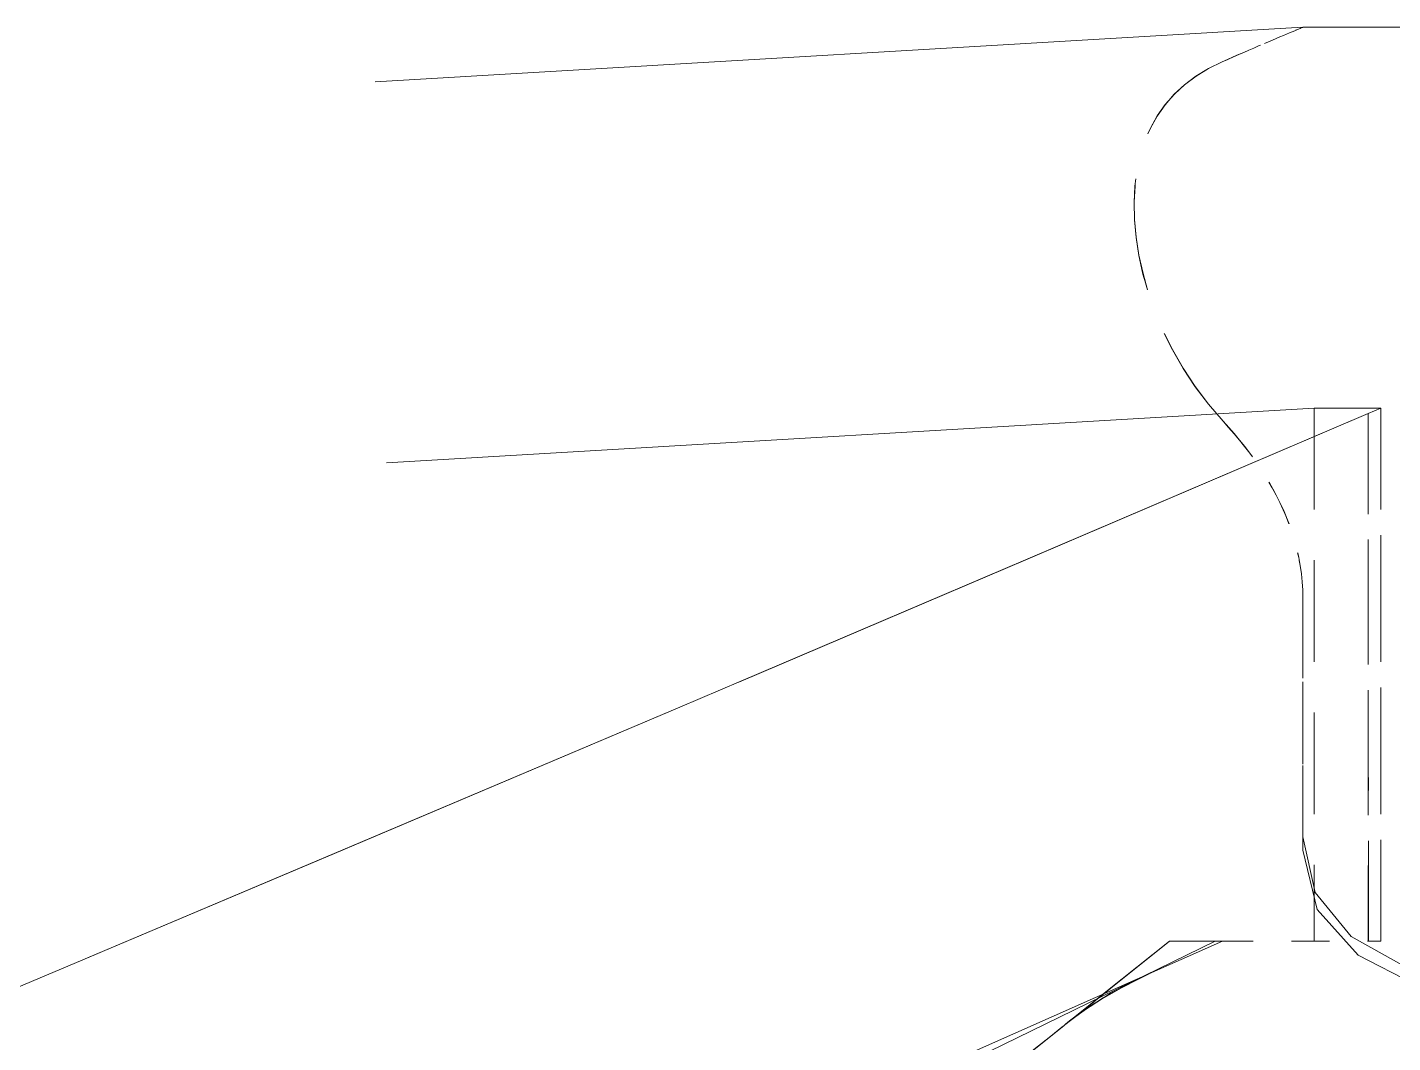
# Model space of a CAD drawing. Header units: millimetres. Extents: x -116965 to 323937, y 291661 to 566926.
# Drawn here: x -25155.691 to -25152.105, y 325254.781 to 325257.448 of the extents above; entities that cross this region are included whole.
import ezdxf

# ---------------------------------------------------------------- set-up
doc = ezdxf.new("R2010")
doc.units = ezdxf.units.MM
doc.linetypes.add('DASHED', pattern=[0.75, 0.5, -0.25])
doc.layers.add('Hidden Edges(Schneider)', color=7, linetype='DASHED', lineweight=18)

msp = doc.modelspace()

# ---------------------------------------------------------------- linework, layer by layer
at = {"layer": 'Hidden Edges(Schneider)', "ltscale": 6.483926}
for p, q in [((-25169.341223, 325256.447879), (-25152.341223, 325257.447879)), ((-25169.311836, 325255.447879), (-25152.311837, 325256.447879))]:
    msp.add_line(p, q, dxfattribs=at)
at = {"layer": 'Hidden Edges(Schneider)'}
for p, q in [((-25152.341262, 325257.447879), (-25152.341278, 325257.447879)), ((-25152.169832, 325256.433425), (-25152.169813, 325256.433434)), ((-25152.136339, 325256.44787), (-25152.136318, 325256.447879)), ((-25152.136316, 325256.447873), (-25152.136301, 325256.447879)), ((-25152.136344, 325255.047879), (-25152.136319, 325255.047879))]:
    msp.add_line(p, q, dxfattribs=at)
at = {"layer": 'Hidden Edges(Schneider)', "ltscale": 2.917918}
msp.add_line((-25152.341262, 325257.447879), (-25152.341238, 325257.447879), dxfattribs=at)
at = {"layer": 'Hidden Edges(Schneider)', "ltscale": 12.088975}
msp.add_line((-25152.341238, 325257.447879), (-25152.341208, 325257.447879), dxfattribs=at)
at = {"layer": 'Hidden Edges(Schneider)', "ltscale": 7.2553}
msp.add_line((-25133.285917, 325257.447879), (-25152.341208, 325257.447879), dxfattribs=at)
at = {"layer": 'Hidden Edges(Schneider)', "ltscale": 4.950457}
msp.add_line((-25152.136343, 325256.447879), (-25152.311901, 325256.447879), dxfattribs=at)
at = {"layer": 'Hidden Edges(Schneider)', "ltscale": 0.532957}
for p, q in [((-25152.311836, 325256.447879), (-25152.311836, 325255.047879)), ((-25152.136416, 325256.447879), (-25152.136416, 325255.047879)), ((-25152.1364, 325255.047879), (-25152.1364, 325256.447879)), ((-25152.136375, 325255.047879), (-25152.136375, 325256.447879)), ((-25152.136359, 325256.447879), (-25152.136359, 325255.047879)), ((-25152.136344, 325256.447879), (-25152.136344, 325255.047879)), ((-25152.136319, 325256.447879), (-25152.136319, 325255.047879)), ((-25152.136302, 325255.047879), (-25152.136302, 325256.447879))]:
    msp.add_line(p, q, dxfattribs=at)
at = {"layer": 'Hidden Edges(Schneider)', "ltscale": 0.013789}
msp.add_line((-25152.169838, 325256.433434), (-25152.136343, 325256.447879), dxfattribs=at)
at = {"layer": 'Hidden Edges(Schneider)', "ltscale": 0.013691}
for p, q in [((-25152.169658, 325256.433536), (-25152.136399, 325256.447879)), ((-25152.169633, 325256.433536), (-25152.136374, 325256.447879))]:
    msp.add_line(p, q, dxfattribs=at)
at = {"layer": 'Hidden Edges(Schneider)', "ltscale": 0.000343446}
msp.add_line((-25152.136318, 325256.447879), (-25152.136344, 325256.447879), dxfattribs=at)
at = {"layer": 'Hidden Edges(Schneider)', "ltscale": 0.000197079}
for p, q in [((-25152.136318, 325256.447879), (-25152.136301, 325256.447879)), ((-25152.136318, 325255.047879), (-25152.136301, 325255.047879))]:
    msp.add_line(p, q, dxfattribs=at)
at = {"layer": 'Hidden Edges(Schneider)', "ltscale": 0.238113}
for p, q in [((-25152.341284, 325255.947879), (-25152.341284, 325255.322246)), ((-25152.341223, 325255.947879), (-25152.341223, 325255.322246)), ((-25152.341206, 325255.947879), (-25152.341206, 325255.322246)), ((-25152.341179, 325255.947879), (-25152.341179, 325255.322246))]:
    msp.add_line(p, q, dxfattribs=at)
at = {"layer": 'Hidden Edges(Schneider)', "ltscale": 0.251373}
for p, q in [((-25152.341266, 325255.28742), (-25152.341266, 325255.947879)), ((-25152.34124, 325255.28742), (-25152.34124, 325255.947879)), ((-25152.341161, 325255.28742), (-25152.341161, 325255.947879))]:
    msp.add_line(p, q, dxfattribs=at)
at = {"layer": 'Hidden Edges(Schneider)', "ltscale": 0.01316}
msp.add_line((-25152.341223, 325255.28742), (-25152.341223, 325255.322246), dxfattribs=at)
at = {"layer": 'Hidden Edges(Schneider)', "ltscale": 4.705429}
msp.add_line((-25152.571586, 325255.047879), (-25152.692166, 325255.047879), dxfattribs=at)
at = {"layer": 'Hidden Edges(Schneider)', "ltscale": 0.162718}
msp.add_line((-25152.571586, 325255.047879), (-25152.168565, 325255.047879), dxfattribs=at)
at = {"layer": 'Hidden Edges(Schneider)', "ltscale": 0.012168}
msp.add_line((-25152.168564, 325255.047879), (-25152.136344, 325255.047879), dxfattribs=at)
at = {"layer": 'Hidden Edges(Schneider)', "ltscale": 0.381086}
msp.add_line((-25152.745352, 325254.962557), (-25152.778923, 325254.94699), dxfattribs=at)
at = {"layer": 'Hidden Edges(Schneider)', "ltscale": 0.219248, "flags": 128}
for points in [[(-25152.553116, 325257.357106), (-25152.538399, 325257.363628), (-25152.524015, 325257.369976), (-25152.509986, 325257.376142), (-25152.496339, 325257.382117), (-25152.483095, 325257.387892), (-25152.470277, 325257.393459), (-25152.457889, 325257.398815), (-25152.445935, 325257.40396), (-25152.43445, 325257.408881), (-25152.423468, 325257.413568), (-25152.413021, 325257.418008), (-25152.403143, 325257.422189), (-25152.393869, 325257.426099), (-25152.385228, 325257.429726), (-25152.37726, 325257.43306), (-25152.369993, 325257.436086), (-25152.363465, 325257.438793), (-25152.357705, 325257.441171), (-25152.352753, 325257.443204), (-25152.348662, 325257.444877), (-25152.34545, 325257.446185), (-25152.343135, 325257.447124), (-25152.341733, 325257.44769), (-25152.341261, 325257.447879)], [(-25152.553092, 325257.357106), (-25152.538374, 325257.363628), (-25152.52399, 325257.369976), (-25152.509962, 325257.376142), (-25152.496314, 325257.382117), (-25152.48307, 325257.387892), (-25152.470253, 325257.393459), (-25152.457865, 325257.398815), (-25152.44591, 325257.40396), (-25152.434426, 325257.408881), (-25152.423444, 325257.413568), (-25152.412997, 325257.418008), (-25152.403119, 325257.422189), (-25152.393844, 325257.426099), (-25152.385204, 325257.429726), (-25152.377236, 325257.43306), (-25152.369969, 325257.436086), (-25152.363441, 325257.438793), (-25152.357681, 325257.441171), (-25152.352729, 325257.443204), (-25152.348638, 325257.444877), (-25152.345426, 325257.446185), (-25152.343111, 325257.447124), (-25152.341709, 325257.44769), (-25152.341237, 325257.447879)], [(-25152.553019, 325257.357106), (-25152.538301, 325257.363628), (-25152.523918, 325257.369976), (-25152.509889, 325257.376142), (-25152.496242, 325257.382117), (-25152.482998, 325257.387892), (-25152.470181, 325257.393459), (-25152.457793, 325257.398815), (-25152.445838, 325257.40396), (-25152.434354, 325257.408881), (-25152.423372, 325257.413568), (-25152.412925, 325257.418008), (-25152.403047, 325257.422189), (-25152.393773, 325257.426099), (-25152.385133, 325257.429726), (-25152.377165, 325257.43306), (-25152.369898, 325257.436086), (-25152.36337, 325257.438793), (-25152.35761, 325257.441171), (-25152.352658, 325257.443204), (-25152.348567, 325257.444877), (-25152.345356, 325257.446185), (-25152.343041, 325257.447124), (-25152.341639, 325257.44769), (-25152.341167, 325257.447879)]]:
    msp.add_lwpolyline(points, dxfattribs=at)
at = {"layer": 'Hidden Edges(Schneider)', "ltscale": 0.21928, "flags": 128}
for points in [[(-25152.341207, 325257.447879), (-25152.341665, 325257.447695), (-25152.343026, 325257.447145), (-25152.345279, 325257.446232), (-25152.348409, 325257.444958), (-25152.352403, 325257.443326), (-25152.357221, 325257.441346), (-25152.362826, 325257.439034), (-25152.36918, 325257.436402), (-25152.376252, 325257.433458), (-25152.384012, 325257.430216), (-25152.392428, 325257.426687), (-25152.401464, 325257.42288), (-25152.411094, 325257.418808), (-25152.421282, 325257.414482), (-25152.431996, 325257.409913), (-25152.443204, 325257.405111), (-25152.454937, 325257.400065), (-25152.467256, 325257.394743), (-25152.480157, 325257.389146), (-25152.49363, 325257.383277), (-25152.50767, 325257.377134), (-25152.522268, 325257.370721), (-25152.537418, 325257.364037), (-25152.55311, 325257.357083)], [(-25152.341183, 325257.447879), (-25152.341641, 325257.447695), (-25152.343002, 325257.447145), (-25152.345255, 325257.446232), (-25152.348385, 325257.444958), (-25152.352379, 325257.443326), (-25152.357197, 325257.441346), (-25152.362802, 325257.439034), (-25152.369156, 325257.436402), (-25152.376228, 325257.433458), (-25152.383988, 325257.430216), (-25152.392404, 325257.426687), (-25152.40144, 325257.42288), (-25152.41107, 325257.418808), (-25152.421257, 325257.414482), (-25152.431972, 325257.409913), (-25152.44318, 325257.405111), (-25152.454912, 325257.400065), (-25152.467231, 325257.394743), (-25152.480132, 325257.389146), (-25152.493605, 325257.383277), (-25152.507645, 325257.377134), (-25152.522244, 325257.370721), (-25152.537393, 325257.364037), (-25152.553085, 325257.357083)]]:
    msp.add_lwpolyline(points, dxfattribs=at)
at = {"layer": 'Hidden Edges(Schneider)', "ltscale": 0.219257, "flags": 128}
msp.add_lwpolyline([(-25152.341222, 325257.447879), (-25152.34168, 325257.447695), (-25152.343041, 325257.447146), (-25152.345294, 325257.446233), (-25152.348425, 325257.444959), (-25152.352416, 325257.443327), (-25152.357234, 325257.441348), (-25152.362837, 325257.439036), (-25152.369188, 325257.436403), (-25152.37626, 325257.433461), (-25152.38402, 325257.430219), (-25152.392434, 325257.42669), (-25152.40147, 325257.422885), (-25152.411098, 325257.418814), (-25152.421283, 325257.414488), (-25152.431995, 325257.40992), (-25152.443203, 325257.405119), (-25152.454933, 325257.400074), (-25152.46725, 325257.394752), (-25152.480148, 325257.389157), (-25152.493619, 325257.383288), (-25152.507657, 325257.377147), (-25152.522251, 325257.370735), (-25152.537397, 325257.364052), (-25152.553088, 325257.3571)], dxfattribs=at)
at = {"layer": 'Hidden Edges(Schneider)', "ltscale": 0.557454, "flags": 128}
for points in [[(-25152.550848, 325256.4132), (-25152.58941, 325256.457851), (-25152.624395, 325256.504165), (-25152.655859, 325256.551879), (-25152.68385, 325256.600728), (-25152.708414, 325256.650447), (-25152.729504, 325256.700499), (-25152.747075, 325256.750349), (-25152.761204, 325256.799743), (-25152.771957, 325256.848436), (-25152.779407, 325256.896175), (-25152.783617, 325256.942668), (-25152.784616, 325256.98753), (-25152.782422, 325257.030613), (-25152.777055, 325257.071795), (-25152.768534, 325257.11095), (-25152.756878, 325257.147956), (-25152.742115, 325257.182657), (-25152.724269, 325257.214915), (-25152.703328, 325257.244729), (-25152.679283, 325257.272101), (-25152.652201, 325257.296975), (-25152.622163, 325257.319354), (-25152.589158, 325257.339352), (-25152.553183, 325257.357083)], [(-25152.550787, 325256.4132), (-25152.589349, 325256.457851), (-25152.624334, 325256.504165), (-25152.655799, 325256.551879), (-25152.683789, 325256.600728), (-25152.708353, 325256.650447), (-25152.729444, 325256.700499), (-25152.747015, 325256.750349), (-25152.761144, 325256.799743), (-25152.771896, 325256.848436), (-25152.779347, 325256.896175), (-25152.783557, 325256.942668), (-25152.784556, 325256.98753), (-25152.782363, 325257.030613), (-25152.776996, 325257.071795), (-25152.768475, 325257.11095), (-25152.756819, 325257.147956), (-25152.742056, 325257.182657), (-25152.72421, 325257.214915), (-25152.70327, 325257.244729), (-25152.679226, 325257.272101), (-25152.652144, 325257.296975), (-25152.622105, 325257.319354), (-25152.589101, 325257.339352), (-25152.553126, 325257.357083)], [(-25152.55077, 325256.4132), (-25152.589332, 325256.457851), (-25152.624318, 325256.504165), (-25152.655782, 325256.551879), (-25152.683772, 325256.600728), (-25152.708336, 325256.650447), (-25152.729427, 325256.700499), (-25152.746998, 325256.750349), (-25152.761127, 325256.799743), (-25152.77188, 325256.848436), (-25152.779331, 325256.896175), (-25152.783541, 325256.942668), (-25152.78454, 325256.98753), (-25152.782347, 325257.030613), (-25152.77698, 325257.071795), (-25152.768459, 325257.11095), (-25152.756803, 325257.147956), (-25152.74204, 325257.182657), (-25152.724194, 325257.214915), (-25152.703254, 325257.244729), (-25152.67921, 325257.272101), (-25152.652128, 325257.296975), (-25152.622089, 325257.319354), (-25152.589085, 325257.339352), (-25152.55311, 325257.357083)], [(-25152.550744, 325256.4132), (-25152.589306, 325256.457851), (-25152.624291, 325256.504165), (-25152.655755, 325256.551879), (-25152.683746, 325256.600728), (-25152.70831, 325256.650447), (-25152.729401, 325256.700499), (-25152.746972, 325256.750349), (-25152.761101, 325256.799743), (-25152.771854, 325256.848436), (-25152.779305, 325256.896175), (-25152.783515, 325256.942668), (-25152.784514, 325256.98753), (-25152.782321, 325257.030613), (-25152.776954, 325257.071795), (-25152.768433, 325257.11095), (-25152.756777, 325257.147956), (-25152.742014, 325257.182657), (-25152.724169, 325257.214915), (-25152.703229, 325257.244729), (-25152.679184, 325257.272101), (-25152.652103, 325257.296975), (-25152.622064, 325257.319354), (-25152.58906, 325257.339352), (-25152.553085, 325257.357083)]]:
    msp.add_lwpolyline(points, dxfattribs=at)
at = {"layer": 'Hidden Edges(Schneider)', "ltscale": 0.557305, "flags": 128}
for points in [[(-25152.553116, 325257.357106), (-25152.589084, 325257.339373), (-25152.622029, 325257.319407), (-25152.651963, 325257.29712), (-25152.678895, 325257.272428), (-25152.702839, 325257.245243), (-25152.723808, 325257.21548), (-25152.741721, 325257.183227), (-25152.75651, 325257.148637), (-25152.768174, 325257.111787), (-25152.776704, 325257.072756), (-25152.782102, 325257.031621), (-25152.78436, 325256.988464), (-25152.783459, 325256.943564), (-25152.779347, 325256.897212), (-25152.771963, 325256.849625), (-25152.761253, 325256.801021), (-25152.74716, 325256.751618), (-25152.729625, 325256.701649), (-25152.708632, 325256.6516), (-25152.684118, 325256.601842), (-25152.656011, 325256.552673), (-25152.624411, 325256.504664), (-25152.589356, 325256.458197), (-25152.550816, 325256.413516)], [(-25152.553092, 325257.357106), (-25152.589059, 325257.339373), (-25152.622004, 325257.319407), (-25152.651938, 325257.29712), (-25152.678869, 325257.272428), (-25152.702814, 325257.245243), (-25152.723783, 325257.21548), (-25152.741695, 325257.183227), (-25152.756484, 325257.148637), (-25152.768148, 325257.111787), (-25152.776679, 325257.072756), (-25152.782077, 325257.031621), (-25152.784334, 325256.988464), (-25152.783433, 325256.943564), (-25152.779321, 325256.897212), (-25152.771937, 325256.849625), (-25152.761227, 325256.801021), (-25152.747134, 325256.751618), (-25152.729599, 325256.701649), (-25152.708606, 325256.6516), (-25152.684092, 325256.601842), (-25152.655984, 325256.552673), (-25152.624385, 325256.504664), (-25152.58933, 325256.458197), (-25152.55079, 325256.413516)]]:
    msp.add_lwpolyline(points, dxfattribs=at)
at = {"layer": 'Hidden Edges(Schneider)', "ltscale": 0.557273, "flags": 128}
msp.add_lwpolyline([(-25152.553126, 325257.357083), (-25152.589089, 325257.339348), (-25152.622027, 325257.31938), (-25152.651955, 325257.297092), (-25152.678882, 325257.272398), (-25152.702822, 325257.245212), (-25152.723788, 325257.215448), (-25152.741694, 325257.183195), (-25152.75648, 325257.148605), (-25152.768139, 325257.111755), (-25152.776667, 325257.072724), (-25152.782063, 325257.03159), (-25152.784318, 325256.988433), (-25152.783415, 325256.943536), (-25152.779299, 325256.897185), (-25152.771916, 325256.8496), (-25152.761206, 325256.800999), (-25152.747111, 325256.751598), (-25152.729577, 325256.701632), (-25152.708582, 325256.651585), (-25152.684068, 325256.60183), (-25152.655963, 325256.552666), (-25152.624363, 325256.504658), (-25152.589313, 325256.458195), (-25152.550773, 325256.413516)], dxfattribs=at)
at = {"layer": 'Hidden Edges(Schneider)', "ltscale": 0.557264, "flags": 128}
msp.add_lwpolyline([(-25152.553083, 325257.357077), (-25152.589044, 325257.339342), (-25152.621981, 325257.319373), (-25152.651907, 325257.297085), (-25152.678831, 325257.27239), (-25152.702771, 325257.245204), (-25152.723735, 325257.21544), (-25152.74164, 325257.183186), (-25152.756424, 325257.148596), (-25152.768082, 325257.111746), (-25152.77661, 325257.072715), (-25152.782003, 325257.031581), (-25152.784259, 325256.988426), (-25152.783355, 325256.943528), (-25152.779239, 325256.897178), (-25152.771855, 325256.849594), (-25152.761143, 325256.800993), (-25152.747048, 325256.751593), (-25152.729514, 325256.701627), (-25152.708519, 325256.651582), (-25152.684007, 325256.601827), (-25152.6559, 325256.552663), (-25152.624302, 325256.504657), (-25152.58925, 325256.458194), (-25152.550712, 325256.413516)], dxfattribs=at)
at = {"layer": 'Hidden Edges(Schneider)', "ltscale": 7.309569, "flags": 128}
for points in [[(-25168.961305, 325249.300721), (-25168.328788, 325249.578902), (-25167.711915, 325249.848841), (-25167.107708, 325250.111929), (-25166.513174, 325250.369553), (-25165.925316, 325250.623091), (-25165.341132, 325250.87391), (-25164.757615, 325251.123369), (-25164.171757, 325251.372825), (-25163.580549, 325251.623626), (-25162.980977, 325251.877125), (-25162.370033, 325252.134675), (-25161.744705, 325252.397635), (-25161.101987, 325252.667377), (-25160.438879, 325252.945282), (-25159.7447, 325253.235971), (-25159.006429, 325253.545068), (-25158.229236, 325253.870627), (-25157.418728, 325254.210555), (-25156.580521, 325254.562772), (-25155.720225, 325254.925181), (-25154.84344, 325255.295654), (-25153.955751, 325255.672016), (-25153.062727, 325256.052039), (-25152.169911, 325256.433434)], [(-25168.961265, 325249.300721), (-25168.328748, 325249.578902), (-25167.711873, 325249.848841), (-25167.107665, 325250.111929), (-25166.51313, 325250.369553), (-25165.92527, 325250.623091), (-25165.341085, 325250.87391), (-25164.757567, 325251.123369), (-25164.171708, 325251.372825), (-25163.580499, 325251.623626), (-25162.980926, 325251.877125), (-25162.369981, 325252.134675), (-25161.744651, 325252.397635), (-25161.101932, 325252.667377), (-25160.438823, 325252.945282), (-25159.744643, 325253.235971), (-25159.00637, 325253.545068), (-25158.229175, 325253.870627), (-25157.418666, 325254.210555), (-25156.580457, 325254.562772), (-25155.720159, 325254.925181), (-25154.843372, 325255.295654), (-25153.955682, 325255.672016), (-25153.062656, 325256.052039), (-25152.169838, 325256.433434)]]:
    msp.add_lwpolyline(points, dxfattribs=at)
at = {"layer": 'Hidden Edges(Schneider)', "ltscale": 7.309675, "flags": 128}
for points in [[(-25152.169658, 325256.433536), (-25153.069554, 325256.049153), (-25153.97777, 325255.662765), (-25154.884976, 325255.278303), (-25155.781798, 325254.899614), (-25156.658841, 325254.530459), (-25157.506683, 325254.174536), (-25158.315892, 325253.835501), (-25159.077033, 325253.516998), (-25159.780688, 325253.222698), (-25160.418491, 325252.955897), (-25161.031214, 325252.699397), (-25161.644209, 325252.442449), (-25162.257719, 325252.184797), (-25162.871989, 325251.926185), (-25163.487261, 325251.666354), (-25164.103782, 325251.405052), (-25164.721698, 325251.142076), (-25165.335625, 325250.879601), (-25165.943721, 325250.618344), (-25166.54783, 325250.357458), (-25167.149798, 325250.096098), (-25167.75147, 325249.833421), (-25168.354693, 325249.56858), (-25168.961296, 325249.300721)], [(-25152.169633, 325256.433536), (-25153.06953, 325256.049153), (-25153.977747, 325255.662765), (-25154.884953, 325255.278303), (-25155.781776, 325254.899614), (-25156.65882, 325254.530459), (-25157.506662, 325254.174536), (-25158.315871, 325253.835501), (-25159.077012, 325253.516998), (-25159.780669, 325253.222698), (-25160.418472, 325252.955897), (-25161.031195, 325252.699397), (-25161.644191, 325252.442449), (-25162.257701, 325252.184797), (-25162.871972, 325251.926185), (-25163.487244, 325251.666354), (-25164.103766, 325251.405052), (-25164.721682, 325251.142076), (-25165.33561, 325250.879601), (-25165.943705, 325250.618344), (-25166.547815, 325250.357458), (-25167.149783, 325250.096098), (-25167.751456, 325249.833421), (-25168.354679, 325249.56858), (-25168.961282, 325249.300721)]]:
    msp.add_lwpolyline(points, dxfattribs=at)
at = {"layer": 'Hidden Edges(Schneider)', "ltscale": 7.309578, "flags": 128}
msp.add_lwpolyline([(-25152.16984, 325256.433441), (-25153.069729, 325256.049061), (-25153.977939, 325255.662676), (-25154.885136, 325255.27822), (-25155.781945, 325254.899536), (-25156.658975, 325254.530388), (-25157.506804, 325254.174471), (-25158.315996, 325253.835443), (-25159.077121, 325253.516947), (-25159.780761, 325253.222654), (-25160.418548, 325252.95586), (-25161.031267, 325252.699363), (-25161.644255, 325252.442417), (-25162.257761, 325252.184768), (-25162.872025, 325251.926158), (-25163.487291, 325251.66633), (-25164.103808, 325251.40503), (-25164.721717, 325251.142057), (-25165.335638, 325250.879585), (-25165.943727, 325250.618331), (-25166.547829, 325250.357447), (-25167.149793, 325250.09609), (-25167.751459, 325249.833416), (-25168.354675, 325249.568577), (-25168.961274, 325249.300721)], dxfattribs=at)
at = {"layer": 'Hidden Edges(Schneider)', "ltscale": 7.309566, "flags": 128}
msp.add_lwpolyline([(-25152.169811, 325256.433429), (-25153.069702, 325256.049049), (-25153.977911, 325255.662666), (-25154.885107, 325255.27821), (-25155.781918, 325254.899526), (-25156.658947, 325254.530379), (-25157.506774, 325254.174463), (-25158.315965, 325253.835436), (-25159.077092, 325253.516941), (-25159.78073, 325253.222649), (-25160.418515, 325252.955856), (-25161.031233, 325252.699359), (-25161.644223, 325252.442413), (-25162.257727, 325252.184764), (-25162.871992, 325251.926154), (-25163.487258, 325251.666327), (-25164.103774, 325251.405028), (-25164.721684, 325251.142054), (-25165.335606, 325250.879583), (-25165.943696, 325250.618329), (-25166.547797, 325250.357445), (-25167.149762, 325250.096089), (-25167.751429, 325249.833415), (-25168.354646, 325249.568577), (-25168.961243, 325249.300721)], dxfattribs=at)
at = {"layer": 'Hidden Edges(Schneider)', "ltscale": 0.527458, "flags": 128}
for points in [[(-25152.168638, 325255.047879), (-25152.168771, 325255.105157), (-25152.1689, 325255.162487), (-25152.169019, 325255.219872), (-25152.169134, 325255.277311), (-25152.169241, 325255.334806), (-25152.169339, 325255.392357), (-25152.169432, 325255.449967), (-25152.169517, 325255.507635), (-25152.169596, 325255.565363), (-25152.169668, 325255.623151), (-25152.169732, 325255.681), (-25152.169789, 325255.738912), (-25152.169839, 325255.796887), (-25152.169882, 325255.854926), (-25152.169918, 325255.913031), (-25152.169947, 325255.971126), (-25152.169968, 325256.02915), (-25152.16998, 325256.087104), (-25152.169987, 325256.144991), (-25152.169985, 325256.20281), (-25152.169978, 325256.260563), (-25152.169963, 325256.318251), (-25152.169939, 325256.375874), (-25152.169911, 325256.433434)], [(-25152.168581, 325255.047879), (-25152.168714, 325255.105157), (-25152.168843, 325255.162487), (-25152.168962, 325255.219872), (-25152.169077, 325255.277311), (-25152.169184, 325255.334806), (-25152.169282, 325255.392357), (-25152.169375, 325255.449967), (-25152.16946, 325255.507635), (-25152.169539, 325255.565363), (-25152.169611, 325255.623151), (-25152.169675, 325255.681), (-25152.169732, 325255.738912), (-25152.169782, 325255.796887), (-25152.169825, 325255.854926), (-25152.169861, 325255.913031), (-25152.16989, 325255.971126), (-25152.169911, 325256.02915), (-25152.169923, 325256.087104), (-25152.16993, 325256.144991), (-25152.169928, 325256.20281), (-25152.169921, 325256.260563), (-25152.169906, 325256.318251), (-25152.169882, 325256.375874), (-25152.169854, 325256.433434)], [(-25152.168565, 325255.047879), (-25152.168698, 325255.105157), (-25152.168827, 325255.162487), (-25152.168946, 325255.219872), (-25152.169061, 325255.277311), (-25152.169168, 325255.334806), (-25152.169266, 325255.392357), (-25152.169359, 325255.449967), (-25152.169445, 325255.507635), (-25152.169523, 325255.565363), (-25152.169595, 325255.623151), (-25152.169659, 325255.681), (-25152.169717, 325255.738912), (-25152.169767, 325255.796887), (-25152.169809, 325255.854926), (-25152.169845, 325255.913031), (-25152.169874, 325255.971126), (-25152.169895, 325256.02915), (-25152.169907, 325256.087104), (-25152.169914, 325256.144991), (-25152.169912, 325256.20281), (-25152.169905, 325256.260563), (-25152.169891, 325256.318251), (-25152.169867, 325256.375874), (-25152.169838, 325256.433434)], [(-25152.16854, 325255.047879), (-25152.168674, 325255.105157), (-25152.168802, 325255.162487), (-25152.168922, 325255.219872), (-25152.169036, 325255.277311), (-25152.169143, 325255.334806), (-25152.169241, 325255.392357), (-25152.169334, 325255.449967), (-25152.16942, 325255.507635), (-25152.169499, 325255.565363), (-25152.16957, 325255.623151), (-25152.169635, 325255.681), (-25152.169692, 325255.738912), (-25152.169742, 325255.796887), (-25152.169785, 325255.854926), (-25152.16982, 325255.913031), (-25152.169849, 325255.971126), (-25152.169871, 325256.02915), (-25152.169882, 325256.087104), (-25152.16989, 325256.144991), (-25152.169887, 325256.20281), (-25152.16988, 325256.260563), (-25152.169866, 325256.318251), (-25152.169842, 325256.375874), (-25152.169813, 325256.433434)]]:
    msp.add_lwpolyline(points, dxfattribs=at)
at = {"layer": 'Hidden Edges(Schneider)', "ltscale": 0.527496, "flags": 128}
for points in [[(-25152.169658, 325256.433536), (-25152.169703, 325256.375774), (-25152.169746, 325256.317982), (-25152.169785, 325256.260159), (-25152.16982, 325256.202305), (-25152.169851, 325256.144418), (-25152.16988, 325256.086498), (-25152.169904, 325256.028558), (-25152.169923, 325255.970644), (-25152.169939, 325255.912761), (-25152.169954, 325255.854907), (-25152.169963, 325255.797084), (-25152.169968, 325255.739289), (-25152.16997, 325255.681523), (-25152.169968, 325255.623786), (-25152.169963, 325255.566076), (-25152.169954, 325255.508395), (-25152.169942, 325255.45074), (-25152.169925, 325255.393112), (-25152.169906, 325255.33551), (-25152.169882, 325255.277934), (-25152.169856, 325255.220383), (-25152.169825, 325255.162857), (-25152.169789, 325255.105356), (-25152.169754, 325255.047879)], [(-25152.169633, 325256.433536), (-25152.169679, 325256.375774), (-25152.169722, 325256.317982), (-25152.16976, 325256.260159), (-25152.169795, 325256.202305), (-25152.169826, 325256.144418), (-25152.169855, 325256.086498), (-25152.169879, 325256.028558), (-25152.169898, 325255.970644), (-25152.169915, 325255.912761), (-25152.169929, 325255.854907), (-25152.169939, 325255.797084), (-25152.169943, 325255.739289), (-25152.169946, 325255.681523), (-25152.169943, 325255.623786), (-25152.169939, 325255.566076), (-25152.169929, 325255.508395), (-25152.169917, 325255.45074), (-25152.1699, 325255.393112), (-25152.169881, 325255.33551), (-25152.169857, 325255.277934), (-25152.169831, 325255.220383), (-25152.1698, 325255.162857), (-25152.169765, 325255.105356), (-25152.169729, 325255.047879)], [(-25152.169618, 325256.433536), (-25152.169663, 325256.375774), (-25152.169706, 325256.317982), (-25152.169744, 325256.260159), (-25152.16978, 325256.202305), (-25152.169811, 325256.144418), (-25152.16984, 325256.086498), (-25152.169863, 325256.028558), (-25152.169882, 325255.970644), (-25152.169899, 325255.912761), (-25152.169913, 325255.854907), (-25152.169923, 325255.797084), (-25152.169928, 325255.739289), (-25152.16993, 325255.681523), (-25152.169928, 325255.623786), (-25152.169923, 325255.566076), (-25152.169913, 325255.508395), (-25152.169902, 325255.45074), (-25152.169885, 325255.393112), (-25152.169866, 325255.33551), (-25152.169842, 325255.277934), (-25152.169816, 325255.220383), (-25152.169785, 325255.162857), (-25152.169749, 325255.105356), (-25152.169713, 325255.047879)], [(-25152.169561, 325256.433536), (-25152.169606, 325256.375774), (-25152.169649, 325256.317982), (-25152.169687, 325256.260159), (-25152.169723, 325256.202305), (-25152.169754, 325256.144418), (-25152.169782, 325256.086498), (-25152.169806, 325256.028558), (-25152.169825, 325255.970644), (-25152.169842, 325255.912761), (-25152.169856, 325255.854907), (-25152.169866, 325255.797084), (-25152.169871, 325255.739289), (-25152.169873, 325255.681523), (-25152.169871, 325255.623786), (-25152.169866, 325255.566076), (-25152.169856, 325255.508395), (-25152.169844, 325255.45074), (-25152.169828, 325255.393112), (-25152.169809, 325255.33551), (-25152.169785, 325255.277934), (-25152.169759, 325255.220383), (-25152.169728, 325255.162857), (-25152.169692, 325255.105356), (-25152.169656, 325255.047879)]]:
    msp.add_lwpolyline(points, dxfattribs=at)
at = {"layer": 'Hidden Edges(Schneider)', "ltscale": 0.201338, "flags": 128}
for points in [[(-25152.550848, 325256.4132), (-25152.536212, 325256.397036), (-25152.521897, 325256.380586), (-25152.507928, 325256.363852), (-25152.494333, 325256.346836), (-25152.481135, 325256.329539), (-25152.468363, 325256.311962), (-25152.456039, 325256.294107), (-25152.444187, 325256.275966), (-25152.43281, 325256.257504), (-25152.421938, 325256.238718), (-25152.411602, 325256.219614), (-25152.401842, 325256.200193), (-25152.392682, 325256.18046), (-25152.38416, 325256.160416), (-25152.376312, 325256.140067), (-25152.369164, 325256.119415), (-25152.362753, 325256.098464), (-25152.357124, 325256.077273), (-25152.352329, 325256.055967), (-25152.348383, 325256.034553), (-25152.345293, 325256.013034), (-25152.343074, 325255.991413), (-25152.341734, 325255.969693), (-25152.341283, 325255.947879)], [(-25152.550787, 325256.4132), (-25152.536151, 325256.397036), (-25152.521836, 325256.380586), (-25152.507867, 325256.363852), (-25152.494272, 325256.346836), (-25152.481073, 325256.329539), (-25152.468301, 325256.311962), (-25152.455978, 325256.294107), (-25152.444126, 325256.275966), (-25152.432748, 325256.257504), (-25152.421877, 325256.238718), (-25152.411541, 325256.219614), (-25152.40178, 325256.200193), (-25152.39262, 325256.18046), (-25152.384099, 325256.160416), (-25152.37625, 325256.140067), (-25152.369103, 325256.119415), (-25152.362691, 325256.098464), (-25152.357062, 325256.077273), (-25152.352268, 325256.055967), (-25152.348322, 325256.034553), (-25152.345232, 325256.013034), (-25152.343012, 325255.991413), (-25152.341672, 325255.969693), (-25152.341222, 325255.947879)], [(-25152.55077, 325256.4132), (-25152.536134, 325256.397036), (-25152.521819, 325256.380586), (-25152.50785, 325256.363852), (-25152.494256, 325256.346836), (-25152.481057, 325256.329539), (-25152.468285, 325256.311962), (-25152.455961, 325256.294107), (-25152.444109, 325256.275966), (-25152.432732, 325256.257504), (-25152.42186, 325256.238718), (-25152.411524, 325256.219614), (-25152.401763, 325256.200193), (-25152.392603, 325256.18046), (-25152.384082, 325256.160416), (-25152.376233, 325256.140067), (-25152.369086, 325256.119415), (-25152.362675, 325256.098464), (-25152.357046, 325256.077273), (-25152.352251, 325256.055967), (-25152.348305, 325256.034553), (-25152.345215, 325256.013034), (-25152.342996, 325255.991413), (-25152.341656, 325255.969693), (-25152.341205, 325255.947879)], [(-25152.550744, 325256.4132), (-25152.536107, 325256.397036), (-25152.521793, 325256.380586), (-25152.507824, 325256.363852), (-25152.494229, 325256.346836), (-25152.48103, 325256.329539), (-25152.468258, 325256.311962), (-25152.455934, 325256.294107), (-25152.444082, 325256.275966), (-25152.432705, 325256.257504), (-25152.421833, 325256.238718), (-25152.411498, 325256.219614), (-25152.401737, 325256.200193), (-25152.392577, 325256.18046), (-25152.384056, 325256.160416), (-25152.376207, 325256.140067), (-25152.369059, 325256.119415), (-25152.362648, 325256.098464), (-25152.357019, 325256.077273), (-25152.352224, 325256.055967), (-25152.348278, 325256.034553), (-25152.345189, 325256.013034), (-25152.342969, 325255.991413), (-25152.341629, 325255.969693), (-25152.341178, 325255.947879)]]:
    msp.add_lwpolyline(points, dxfattribs=at)
at = {"layer": 'Hidden Edges(Schneider)', "ltscale": 0.201444, "flags": 128}
for points in [[(-25152.341265, 325255.947879), (-25152.341711, 325255.969572), (-25152.343042, 325255.991223), (-25152.345252, 325256.012831), (-25152.348339, 325256.034391), (-25152.352297, 325256.0559), (-25152.35712, 325256.077341), (-25152.362749, 325256.098546), (-25152.369148, 325256.119463), (-25152.376282, 325256.140087), (-25152.384116, 325256.160416), (-25152.392623, 325256.180446), (-25152.401766, 325256.200174), (-25152.411515, 325256.219597), (-25152.421839, 325256.23871), (-25152.432704, 325256.257511), (-25152.444079, 325256.275996), (-25152.45593, 325256.294166), (-25152.468257, 325256.312051), (-25152.481033, 325256.32966), (-25152.494239, 325256.346992), (-25152.507846, 325256.364044), (-25152.521827, 325256.380817), (-25152.53616, 325256.397308), (-25152.550816, 325256.413516)], [(-25152.341239, 325255.947879), (-25152.341685, 325255.969572), (-25152.343015, 325255.991223), (-25152.345225, 325256.012831), (-25152.348313, 325256.034391), (-25152.35227, 325256.0559), (-25152.357094, 325256.077341), (-25152.362723, 325256.098546), (-25152.369122, 325256.119463), (-25152.376255, 325256.140087), (-25152.38409, 325256.160416), (-25152.392596, 325256.180446), (-25152.40174, 325256.200174), (-25152.411489, 325256.219597), (-25152.421812, 325256.23871), (-25152.432677, 325256.257511), (-25152.444052, 325256.275996), (-25152.455904, 325256.294166), (-25152.46823, 325256.312051), (-25152.481007, 325256.32966), (-25152.494213, 325256.346992), (-25152.507819, 325256.364044), (-25152.5218, 325256.380817), (-25152.536134, 325256.397308), (-25152.55079, 325256.413516)], [(-25152.341222, 325255.947879), (-25152.341668, 325255.969572), (-25152.342998, 325255.991223), (-25152.345208, 325256.012831), (-25152.348296, 325256.034391), (-25152.352254, 325256.0559), (-25152.357077, 325256.077341), (-25152.362706, 325256.098546), (-25152.369105, 325256.119463), (-25152.376238, 325256.140087), (-25152.384073, 325256.160416), (-25152.39258, 325256.180446), (-25152.401723, 325256.200174), (-25152.411472, 325256.219597), (-25152.421796, 325256.23871), (-25152.43266, 325256.257511), (-25152.444035, 325256.275996), (-25152.455887, 325256.294166), (-25152.468213, 325256.312051), (-25152.48099, 325256.32966), (-25152.494196, 325256.346992), (-25152.507803, 325256.364044), (-25152.521783, 325256.380817), (-25152.536117, 325256.397308), (-25152.550773, 325256.413516)], [(-25152.34116, 325255.947879), (-25152.341606, 325255.969572), (-25152.342937, 325255.991223), (-25152.345147, 325256.012831), (-25152.348234, 325256.034391), (-25152.352192, 325256.0559), (-25152.357015, 325256.077341), (-25152.362644, 325256.098546), (-25152.369044, 325256.119463), (-25152.376177, 325256.140087), (-25152.384012, 325256.160416), (-25152.392518, 325256.180446), (-25152.401662, 325256.200174), (-25152.411411, 325256.219597), (-25152.421734, 325256.23871), (-25152.432599, 325256.257511), (-25152.443974, 325256.275996), (-25152.455826, 325256.294166), (-25152.468152, 325256.312051), (-25152.480929, 325256.32966), (-25152.494135, 325256.346992), (-25152.507741, 325256.364044), (-25152.521722, 325256.380817), (-25152.536056, 325256.397308), (-25152.550712, 325256.413516)]]:
    msp.add_lwpolyline(points, dxfattribs=at)
at = {"layer": 'Hidden Edges(Schneider)', "ltscale": 1.288667, "flags": 128}
for points in [[(-25149.253379, 325255.547879), (-25149.389833, 325255.489197), (-25149.525996, 325255.43289), (-25149.661644, 325255.379038), (-25149.796566, 325255.327721), (-25149.930542, 325255.27902), (-25150.063354, 325255.233016), (-25150.194784, 325255.189787), (-25150.324617, 325255.149415), (-25150.452636, 325255.11198), (-25150.578624, 325255.077561), (-25150.702361, 325255.046239), (-25150.82363, 325255.018095), (-25150.942217, 325254.993208), (-25151.057902, 325254.971659), (-25151.173483, 325254.953085), (-25151.307858, 325254.935667), (-25151.458336, 325254.9223), (-25151.617621, 325254.916687), (-25151.778406, 325254.92253), (-25151.93339, 325254.943531), (-25152.081738, 325254.985951), (-25152.214757, 325255.060265), (-25152.30945, 325255.175928), (-25152.341283, 325255.322246)], [(-25149.253317, 325255.547879), (-25149.389772, 325255.489197), (-25149.525935, 325255.43289), (-25149.661583, 325255.379038), (-25149.796504, 325255.327721), (-25149.930481, 325255.27902), (-25150.063292, 325255.233016), (-25150.194723, 325255.189787), (-25150.324556, 325255.149415), (-25150.452575, 325255.11198), (-25150.578562, 325255.077561), (-25150.702299, 325255.046239), (-25150.823568, 325255.018095), (-25150.942155, 325254.993208), (-25151.057841, 325254.971659), (-25151.173421, 325254.953085), (-25151.307797, 325254.935667), (-25151.458274, 325254.9223), (-25151.61756, 325254.916687), (-25151.778344, 325254.92253), (-25151.933328, 325254.943531), (-25152.081677, 325254.985951), (-25152.214696, 325255.060265), (-25152.309388, 325255.175928), (-25152.341222, 325255.322246)], [(-25149.253301, 325255.547879), (-25149.389755, 325255.489197), (-25149.525918, 325255.43289), (-25149.661566, 325255.379038), (-25149.796487, 325255.327721), (-25149.930464, 325255.27902), (-25150.063275, 325255.233016), (-25150.194706, 325255.189787), (-25150.324539, 325255.149415), (-25150.452558, 325255.11198), (-25150.578545, 325255.077561), (-25150.702282, 325255.046239), (-25150.823552, 325255.018095), (-25150.942139, 325254.993208), (-25151.057824, 325254.971659), (-25151.173405, 325254.953085), (-25151.30778, 325254.935667), (-25151.458258, 325254.9223), (-25151.617543, 325254.916687), (-25151.778327, 325254.92253), (-25151.933311, 325254.943531), (-25152.08166, 325254.985951), (-25152.214679, 325255.060265), (-25152.309371, 325255.175928), (-25152.341205, 325255.322246)], [(-25149.253274, 325255.547879), (-25149.389728, 325255.489197), (-25149.525891, 325255.43289), (-25149.661539, 325255.379038), (-25149.796461, 325255.327721), (-25149.930438, 325255.27902), (-25150.063249, 325255.233016), (-25150.194679, 325255.189787), (-25150.324512, 325255.149415), (-25150.452531, 325255.11198), (-25150.578519, 325255.077561), (-25150.702256, 325255.046239), (-25150.823525, 325255.018095), (-25150.942112, 325254.993208), (-25151.057797, 325254.971659), (-25151.173378, 325254.953085), (-25151.307753, 325254.935667), (-25151.458231, 325254.9223), (-25151.617516, 325254.916687), (-25151.778301, 325254.92253), (-25151.933285, 325254.943531), (-25152.081634, 325254.985951), (-25152.214652, 325255.060265), (-25152.309345, 325255.175928), (-25152.341178, 325255.322246)]]:
    msp.add_lwpolyline(points, dxfattribs=at)
at = {"layer": 'Hidden Edges(Schneider)', "ltscale": 1.424246, "flags": 128}
for points in [[(-25152.341265, 325255.28742), (-25152.303731, 325255.131465), (-25152.196004, 325255.011573), (-25152.050142, 325254.936195), (-25151.88853, 325254.892684), (-25151.724367, 325254.871043), (-25151.557872, 325254.864084), (-25151.397292, 325254.867791), (-25151.251125, 325254.878196), (-25151.122622, 325254.891978), (-25150.992644, 325254.909768), (-25150.858726, 325254.931716), (-25150.721187, 325254.957719), (-25150.580356, 325254.987672), (-25150.436549, 325255.02147), (-25150.290091, 325255.059008), (-25150.141306, 325255.100182), (-25149.990513, 325255.144886), (-25149.838037, 325255.193017), (-25149.684202, 325255.244468), (-25149.52933, 325255.299137), (-25149.373743, 325255.356916), (-25149.217763, 325255.417704), (-25149.061713, 325255.481392), (-25148.905916, 325255.547879)], [(-25152.341239, 325255.28742), (-25152.303704, 325255.131465), (-25152.195977, 325255.011573), (-25152.050115, 325254.936195), (-25151.888503, 325254.892684), (-25151.72434, 325254.871043), (-25151.557845, 325254.864084), (-25151.397266, 325254.867791), (-25151.251098, 325254.878196), (-25151.122596, 325254.891978), (-25150.992617, 325254.909768), (-25150.8587, 325254.931716), (-25150.721161, 325254.957719), (-25150.580329, 325254.987672), (-25150.436522, 325255.02147), (-25150.290064, 325255.059008), (-25150.141279, 325255.100182), (-25149.990486, 325255.144886), (-25149.838011, 325255.193017), (-25149.684176, 325255.244468), (-25149.529304, 325255.299137), (-25149.373717, 325255.356916), (-25149.217736, 325255.417704), (-25149.061686, 325255.481392), (-25148.905889, 325255.547879)], [(-25152.34116, 325255.28742), (-25152.303626, 325255.131465), (-25152.195899, 325255.011573), (-25152.050037, 325254.936195), (-25151.888425, 325254.892684), (-25151.724262, 325254.871043), (-25151.557767, 325254.864084), (-25151.397187, 325254.867791), (-25151.25102, 325254.878196), (-25151.122517, 325254.891978), (-25150.992539, 325254.909768), (-25150.858621, 325254.931716), (-25150.721082, 325254.957719), (-25150.580251, 325254.987672), (-25150.436444, 325255.02147), (-25150.289986, 325255.059008), (-25150.141201, 325255.100182), (-25149.990408, 325255.144886), (-25149.837932, 325255.193017), (-25149.684097, 325255.244468), (-25149.529226, 325255.299137), (-25149.373638, 325255.356916), (-25149.217658, 325255.417704), (-25149.061608, 325255.481392), (-25148.905811, 325255.547879)]]:
    msp.add_lwpolyline(points, dxfattribs=at)
at = {"layer": 'Hidden Edges(Schneider)', "ltscale": 7.371637, "flags": 128}
for points in [[(-25152.571657, 325255.047879), (-25153.530187, 325254.580663), (-25154.44319, 325254.13369), (-25155.313679, 325253.705742), (-25156.144662, 325253.295597), (-25156.93914, 325252.902024), (-25157.700119, 325252.523782), (-25158.430596, 325252.159626), (-25159.133565, 325251.808303), (-25159.812023, 325251.468552), (-25160.46896, 325251.139114), (-25161.107368, 325250.818728), (-25161.730238, 325250.506136), (-25162.340572, 325250.20009), (-25162.941366, 325249.89935), (-25163.535636, 325249.602691), (-25164.126391, 325249.308901), (-25164.716654, 325249.016781), (-25165.309448, 325248.725137), (-25165.907796, 325248.432776), (-25166.514719, 325248.1385), (-25167.133228, 325247.841094), (-25167.766321, 325247.539329), (-25168.416998, 325247.231959), (-25169.088226, 325246.917731)], [(-25152.571586, 325255.047879), (-25153.530117, 325254.580663), (-25154.443122, 325254.13369), (-25155.313613, 325253.705742), (-25156.144597, 325253.295597), (-25156.939077, 325252.902024), (-25157.700057, 325252.523782), (-25158.430536, 325252.159626), (-25159.133507, 325251.808303), (-25159.811965, 325251.468552), (-25160.468904, 325251.139114), (-25161.107313, 325250.818728), (-25161.730184, 325250.506136), (-25162.340519, 325250.20009), (-25162.941315, 325249.89935), (-25163.535586, 325249.602691), (-25164.126342, 325249.308901), (-25164.716607, 325249.016781), (-25165.309402, 325248.725137), (-25165.907751, 325248.432776), (-25166.514675, 325248.1385), (-25167.133185, 325247.841094), (-25167.76628, 325247.539329), (-25168.416958, 325247.231959), (-25169.088188, 325246.917731)], [(-25152.571561, 325255.047879), (-25153.530093, 325254.580663), (-25154.443099, 325254.13369), (-25155.31359, 325253.705742), (-25156.144575, 325253.295597), (-25156.939056, 325252.902024), (-25157.700036, 325252.523782), (-25158.430516, 325252.159626), (-25159.133487, 325251.808303), (-25159.811946, 325251.468552), (-25160.468885, 325251.139114), (-25161.107294, 325250.818728), (-25161.730166, 325250.506136), (-25162.340501, 325250.20009), (-25162.941298, 325249.89935), (-25163.535569, 325249.602691), (-25164.126325, 325249.308901), (-25164.716591, 325249.016781), (-25165.309386, 325248.725137), (-25165.907736, 325248.432776), (-25166.51466, 325248.1385), (-25167.133171, 325247.841094), (-25167.766266, 325247.539329), (-25168.416944, 325247.231959), (-25169.088175, 325246.917731)]]:
    msp.add_lwpolyline(points, dxfattribs=at)
at = {"layer": 'Hidden Edges(Schneider)', "ltscale": 7.245295, "flags": 128}
for points in [[(-25152.552178, 325255.047879), (-25153.501499, 325254.627569), (-25154.400651, 325254.226725), (-25155.253383, 325253.844043), (-25156.063451, 325253.478205), (-25156.834594, 325253.127879), (-25157.570551, 325252.791714), (-25158.275051, 325252.468345), (-25158.951814, 325252.15639), (-25159.604559, 325251.854454), (-25160.236992, 325251.561135), (-25160.85283, 325251.275025), (-25161.45578, 325250.994721), (-25162.049557, 325250.718833), (-25162.637888, 325250.445987), (-25163.224507, 325250.174836), (-25163.813162, 325249.904064), (-25164.407618, 325249.632381), (-25165.011642, 325249.358522), (-25165.629007, 325249.08123), (-25166.263484, 325248.799247), (-25166.918832, 325248.511304), (-25167.598804, 325248.21611), (-25168.307138, 325247.912364), (-25169.047552, 325247.598762)], [(-25152.552163, 325255.047879), (-25153.501484, 325254.627569), (-25154.400636, 325254.226725), (-25155.253369, 325253.844043), (-25156.063437, 325253.478205), (-25156.83458, 325253.127879), (-25157.570538, 325252.791714), (-25158.275038, 325252.468345), (-25158.951801, 325252.15639), (-25159.604546, 325251.854454), (-25160.23698, 325251.561135), (-25160.852818, 325251.275025), (-25161.455769, 325250.994721), (-25162.049545, 325250.718833), (-25162.637877, 325250.445987), (-25163.224496, 325250.174836), (-25163.813151, 325249.904064), (-25164.407608, 325249.632381), (-25165.011632, 325249.358522), (-25165.628997, 325249.08123), (-25166.263475, 325248.799247), (-25166.918823, 325248.511304), (-25167.598795, 325248.21611), (-25168.30713, 325247.912364), (-25169.047543, 325247.598762)], [(-25152.552106, 325255.047879), (-25153.501429, 325254.627569), (-25154.400583, 325254.226725), (-25155.253317, 325253.844043), (-25156.063386, 325253.478205), (-25156.83453, 325253.127879), (-25157.570489, 325252.791714), (-25158.274991, 325252.468345), (-25158.951755, 325252.15639), (-25159.604501, 325251.854454), (-25160.236936, 325251.561135), (-25160.852774, 325251.275025), (-25161.455726, 325250.994721), (-25162.049504, 325250.718833), (-25162.637836, 325250.445987), (-25163.224456, 325250.174836), (-25163.813113, 325249.904064), (-25164.40757, 325249.632381), (-25165.011595, 325249.358522), (-25165.628961, 325249.08123), (-25166.263439, 325248.799247), (-25166.918789, 325248.511304), (-25167.598762, 325248.21611), (-25168.307098, 325247.912364), (-25169.047512, 325247.598762)]]:
    msp.add_lwpolyline(points, dxfattribs=at)
at = {"layer": 'Hidden Edges(Schneider)', "ltscale": 5.182889, "flags": 128}
msp.add_lwpolyline([(-25152.745369, 325254.96258), (-25152.847756, 325254.910174), (-25152.917077, 325254.865437), (-25152.955127, 325254.837263), (-25152.963638, 325254.830567), (-25152.965221, 325254.829306), (-25152.963902, 325254.830361), (-25152.961787, 325254.832053), (-25152.940887, 325254.848772), (-25152.858685, 325254.914534), (-25152.692004, 325255.047879)], dxfattribs=at)
at = {"layer": 'Hidden Edges(Schneider)', "ltscale": 5.177195, "flags": 128}
msp.add_lwpolyline([(-25152.745376, 325254.962588), (-25152.847643, 325254.910251), (-25152.916914, 325254.86556), (-25152.954941, 325254.83741), (-25152.963368, 325254.830784), (-25152.964617, 325254.829788), (-25152.961471, 325254.832303), (-25152.9578, 325254.835242), (-25152.939282, 325254.850055), (-25152.857828, 325254.915219), (-25152.692003, 325255.047879)], dxfattribs=at)
at = {"layer": 'Hidden Edges(Schneider)', "ltscale": 4.793196, "flags": 128}
msp.add_lwpolyline([(-25152.778936, 325254.947021), (-25152.865714, 325254.899437), (-25152.924234, 325254.860372), (-25152.956497, 325254.836206), (-25152.963514, 325254.830672), (-25152.964228, 325254.830102), (-25152.958209, 325254.834917), (-25152.950534, 325254.841057), (-25152.922245, 325254.863688), (-25152.845999, 325254.924684), (-25152.692007, 325255.047879)], dxfattribs=at)
at = {"layer": 'Hidden Edges(Schneider)', "ltscale": 10.913682, "flags": 128}
msp.add_lwpolyline([(-25152.778924, 325254.946992), (-25152.888618, 325254.884852), (-25152.948931, 325254.842045), (-25152.962517, 325254.831454), (-25152.965508, 325254.829075), (-25152.966884, 325254.827975), (-25152.96953, 325254.825857), (-25153.008896, 325254.794365), (-25153.064955, 325254.749517), (-25153.131527, 325254.69626), (-25153.292617, 325254.567389), (-25153.48498, 325254.413497), (-25153.701443, 325254.240328), (-25153.934821, 325254.053625), (-25154.423612, 325253.662592), (-25154.664665, 325253.469749), (-25154.893919, 325253.286347), (-25156.543306, 325251.966837), (-25169.691998, 325241.447884)], dxfattribs=at)
at = {"layer": 'Hidden Edges(Schneider)', "ltscale": 16.304253, "flags": 128}
msp.add_lwpolyline([(-25152.778921, 325254.946982), (-25152.888609, 325254.884848), (-25152.948975, 325254.842005), (-25152.962677, 325254.831324), (-25152.965753, 325254.828877), (-25152.96842, 325254.826744), (-25152.974536, 325254.821851), (-25153.003468, 325254.798706), (-25153.04749, 325254.763489), (-25153.230696, 325254.616925), (-25153.423918, 325254.462348), (-25153.62532, 325254.301225), (-25154.045334, 325253.965214), (-25154.476064, 325253.62063), (-25154.90284, 325253.27921), (-25156.547873, 325251.963183), (-25169.691998, 325241.447884)], dxfattribs=at)

doc.saveas('drawing.dxf')
